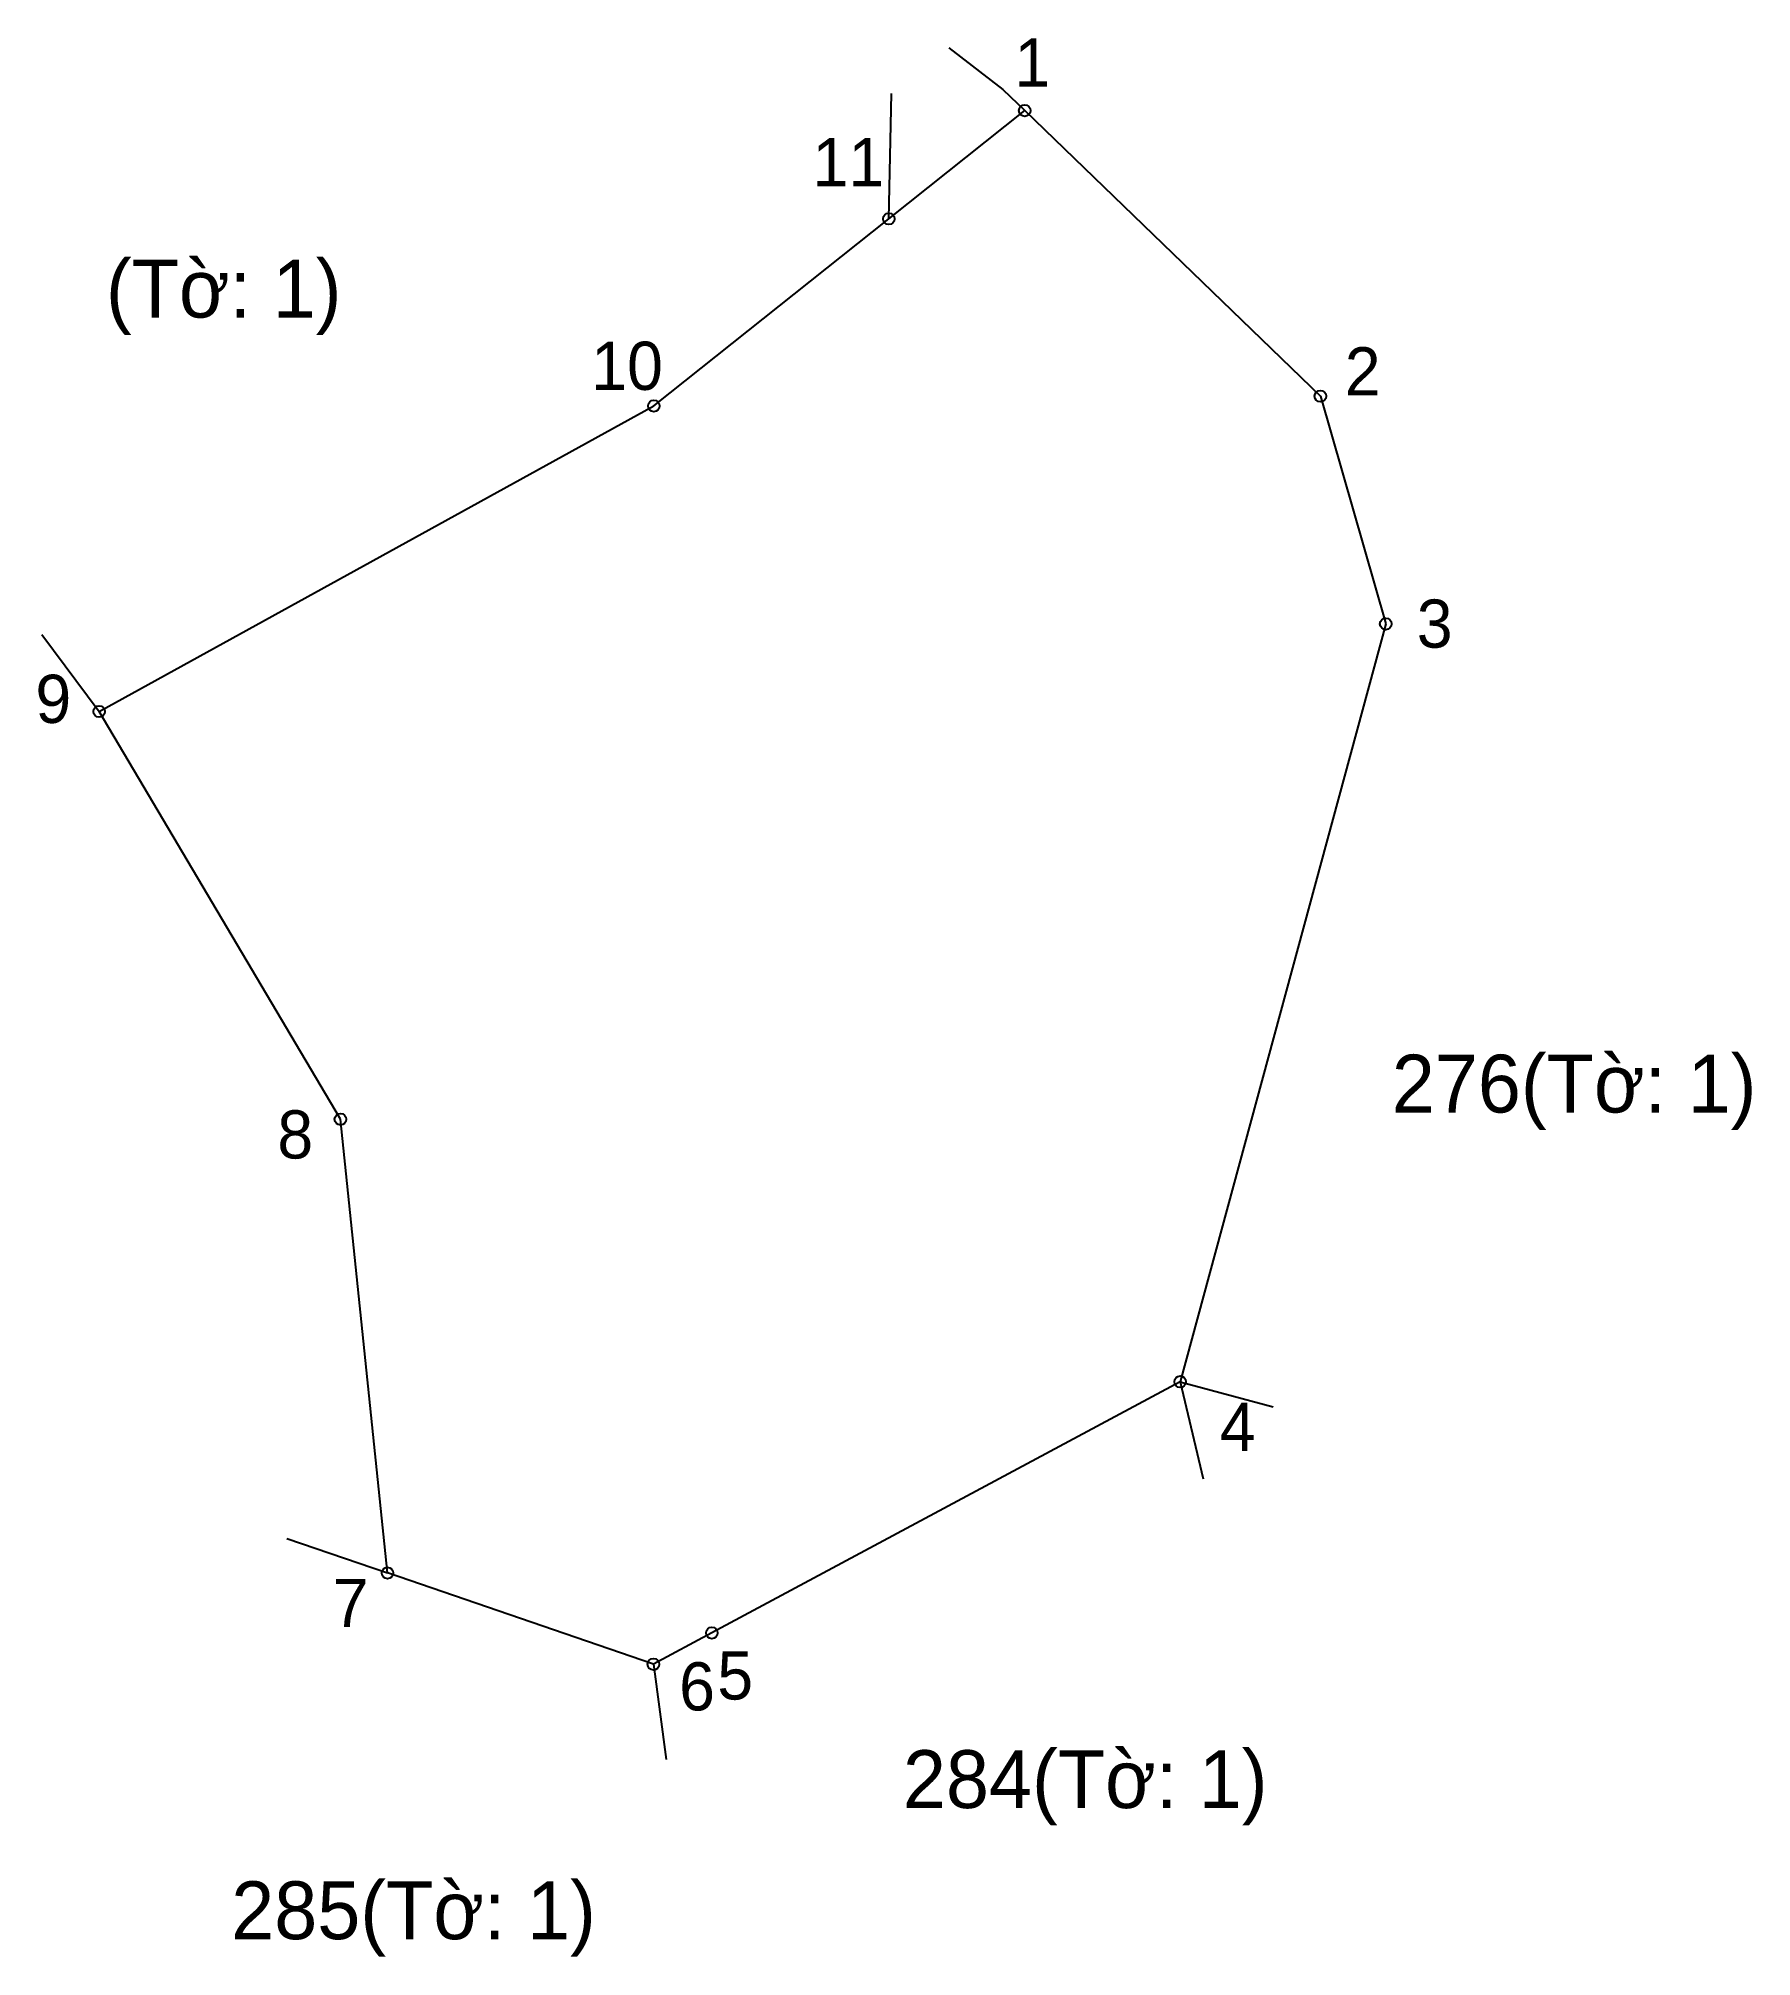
# Model space of a CAD drawing. Extents: x 549710 to 549843, y 1822413 to 1822563.
import ezdxf

# ---------------------------------------------------------------- set-up
doc = ezdxf.new("R2010")
doc.units = 0
for name, color, linetype in [('CanhThua', 7, 'Continuous'), ('MocDinhThua', 7, 'Continuous'), ('NhanTuCan', 7, 'Continuous'), ('RauThua', 7, 'Continuous'), ('SoHieuDinhThua', 7, 'Continuous')]:
    doc.layers.add(name, color=color, linetype=linetype)

msp = doc.modelspace()

# ---------------------------------------------------------------- linework, layer by layer
at = {"layer": 'CanhThua'}
for p, q in [((549776.32, 1822548.54), (549786.9, 1822556.96)), ((549786.9, 1822556.96), (549809.91, 1822534.73)), ((549758.03, 1822533.97), (549776.32, 1822548.54)), ((549714.86, 1822510.18), (549758.03, 1822533.97)), ((549809.91, 1822534.73), (549815, 1822517)), ((549815, 1822517), (549799, 1822458)), ((549733.64, 1822478.43), (549714.86, 1822510.18)), ((549737.3, 1822443.11), (549733.64, 1822478.43)), ((549799, 1822458), (549762.55, 1822438.44)), ((549758, 1822436), (549737.3, 1822443.11)), ((549762.55, 1822438.44), (549758, 1822436))]:
    msp.add_line(p, q, dxfattribs=at)
at = {"layer": 'MocDinhThua'}
for centre in [(549786.9, 1822556.96), (549776.32, 1822548.54), (549809.91, 1822534.73), (549758.03, 1822533.97), (549815, 1822517), (549714.86, 1822510.18), (549733.64, 1822478.43), (549799, 1822458), (549737.3, 1822443.11), (549762.55, 1822438.44), (549758, 1822436)]:
    msp.add_circle(centre, 0.45, dxfattribs=at)
at = {"layer": 'RauThua'}
for p, q in [((549780.98, 1822561.85), (549785.2, 1822558.6)), ((549780.98, 1822561.85), (549785.2, 1822558.6)), ((549776.32, 1822548.54), (549776.53, 1822558.3)), ((549785.2, 1822558.6), (549786.9, 1822556.96)), ((549785.2, 1822558.6), (549786.9, 1822556.96)), ((549710.41, 1822516.18), (549714.86, 1822510.18)), ((549710.41, 1822516.18), (549714.86, 1822510.18)), ((549799, 1822458), (549800.78, 1822450.44)), ((549799, 1822458), (549806.24, 1822456.04)), ((549729.48, 1822445.8), (549737.3, 1822443.11)), ((549729.48, 1822445.8), (549737.3, 1822443.11)), ((549758, 1822436), (549758.98, 1822428.59))]:
    msp.add_line(p, q, dxfattribs=at)

# ---------------------------------------------------------------- texts
at = {"layer": 'NhanTuCan'}
for s, p in [('(Tờ: 1)', (549715.39, 1822540.85)), ('276(Tờ: 1)', (549815.47, 1822478.96)), ('284(Tờ: 1)', (549777.42, 1822424.81)), ('285(Tờ: 1)', (549725.14, 1822414.6))]:
    msp.add_text(s, height=4.503, dxfattribs=at).set_placement(p)
at = {"layer": 'SoHieuDinhThua'}
for s, height, p in [('1', 3.75, (549786.1, 1822558.83)), ('11', 3.752, (549770.38, 1822551.07)), ('10', 3.752, (549753.16, 1822535.22)), ('2', 3.75, (549811.81, 1822534.79)), ('3', 3.75, (549817.41, 1822515.15)), ('9', 3.75, (549709.9, 1822509.29)), ('8', 3.75, (549728.73, 1822475.38)), ('4', 3.75, (549802.08, 1822452.62)), ('7', 3.75, (549733.03, 1822438.9)), ('5', 3.75, (549762.97, 1822433.26)), ('6', 3.75, (549760, 1822432.41))]:
    msp.add_text(s, height=height, dxfattribs=at).set_placement(p)

doc.saveas('drawing.dxf')
